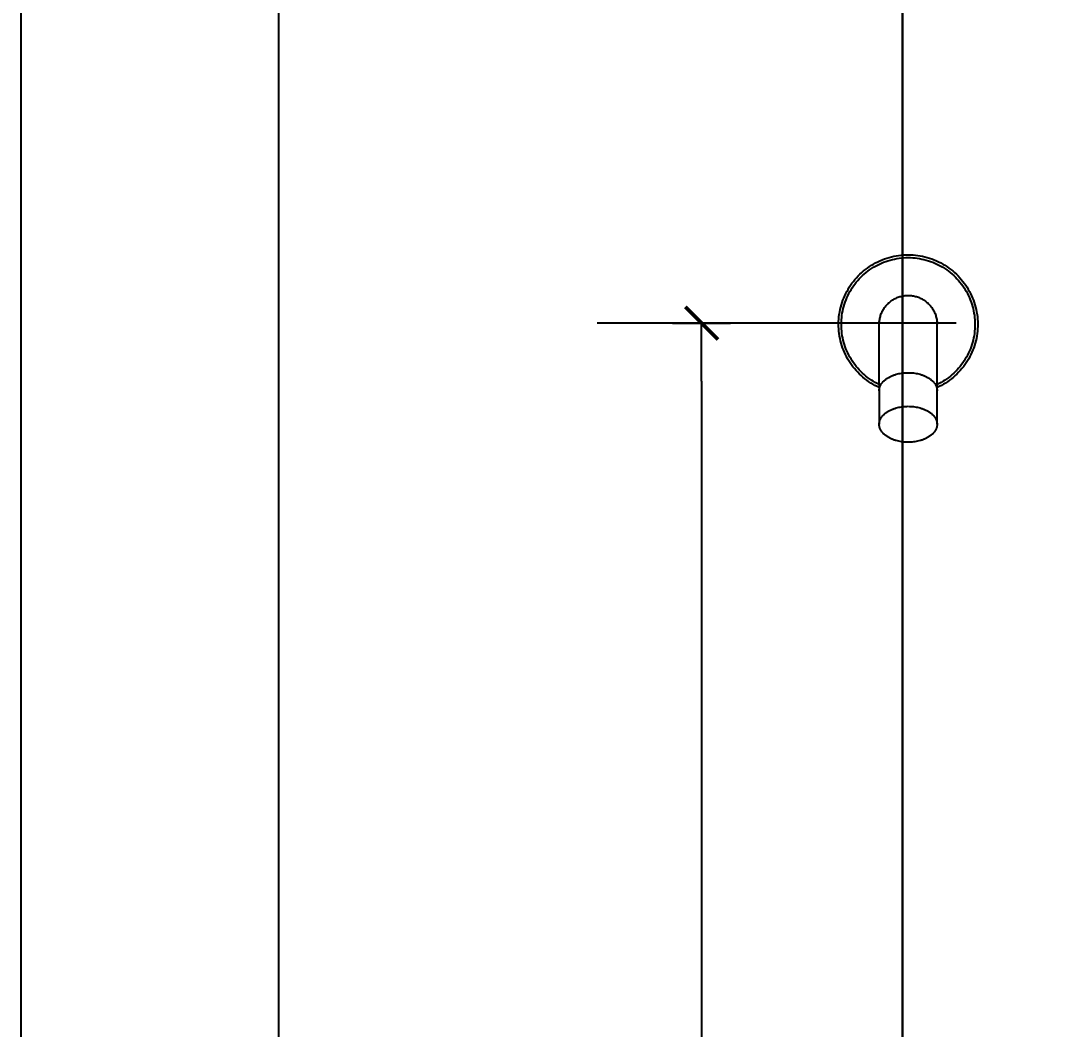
# Model space of a CAD drawing. Header units: metres. Extents: x 198 to 412, y -54 to 17.
# Drawn here: x 251.9694 to 252.4187, y -40.8164 to -40.3815 of the extents above; entities that cross this region are included whole.
import ezdxf

# ---------------------------------------------------------------- set-up
doc = ezdxf.new("R2010")
doc.units = ezdxf.units.M
doc.header["$LTSCALE"] = 10
for name, color, linetype in [('01', 1, 'Continuous'), ('A-ABERTURAS', 2, 'Continuous'), ('TCOTA', 1, 'Continuous'), ('TM-REVEST', 252, 'Continuous')]:
    doc.layers.add(name, color=color, linetype=linetype)
doc.styles.add('ARIAL', font='arial.ttf')
doc.dimstyles.new('ST-COTA-25', dxfattribs={"dimscale": 0.25, "dimtxt": 0.18, "dimasz": 0.1, "dimexe": 0.18, "dimexo": 0.0625, "dimgap": 0.09, "dimtad": 1, "dimzin": 4, "dimdsep": 46, "dimtxsty": 'ARIAL', "dimblk1": 'COTA_N', "dimblk2": 'COTA_N', "dimsah": 1, "dimcen": 0.09, "dimclrd": 8, "dimclre": 8, "dimclrt": 1, "dimadec": 0, "dimazin": 0, "dimtfac": 1, "dimtix": 1, "dimtmove": 0, "dimatfit": 3, "dimldrblk": 'COTA_N', "dimfxl": 0.18, "dimtolj": 1, "dimtzin": 0, "dimarcsym": 0})

# ---------------------------------------------------------------- blocks, each defined once
blk = doc.blocks.new('juego de ducha california')
for p, q in [((493.24065, 11757.27771, 0), (493.23974, 11757.27721, 0)), ((493.24158, 11757.27818, 0), (493.24065, 11757.27771, 0)), ((493.24253, 11757.27862, 0), (493.24158, 11757.27818, 0)), ((493.24321, 11757.27761, 0), (493.24232, 11757.2772, 0)), ((493.24349, 11757.27903, 0), (493.24253, 11757.27862, 0)), ((493.24412, 11757.27799, 0), (493.24321, 11757.27761, 0)), ((493.24446, 11757.2794, 0), (493.24349, 11757.27903, 0)), ((493.24504, 11757.27833, 0), (493.24412, 11757.27799, 0)), ((493.24545, 11757.27974, 0), (493.24446, 11757.2794, 0)), ((493.24598, 11757.27865, 0), (493.24504, 11757.27833, 0)), ((493.24645, 11757.28004, 0), (493.24545, 11757.27974, 0)), ((493.24692, 11757.27893, 0), (493.24598, 11757.27865, 0)), ((493.24746, 11757.28031, 0), (493.24645, 11757.28004, 0)), ((493.24787, 11757.27918, 0), (493.24692, 11757.27893, 0)), ((493.24847, 11757.28055, 0), (493.24746, 11757.28031, 0)), ((493.24883, 11757.27939, 0), (493.24787, 11757.27918, 0)), ((493.2495, 11757.28074, 0), (493.24847, 11757.28055, 0)), ((493.2498, 11757.27958, 0), (493.24883, 11757.27939, 0)), ((493.25053, 11757.28091, 0), (493.2495, 11757.28074, 0)), ((493.25077, 11757.27973, 0), (493.2498, 11757.27958, 0)), ((493.25156, 11757.28103, 0), (493.25053, 11757.28091, 0)), ((493.25174, 11757.27985, 0), (493.25077, 11757.27973, 0)), ((493.2526, 11757.28112, 0), (493.25156, 11757.28103, 0)), ((493.25272, 11757.27993, 0), (493.25174, 11757.27985, 0)), ((493.25365, 11757.28118, 0), (493.2526, 11757.28112, 0)), ((493.25371, 11757.27998, 0), (493.25272, 11757.27993, 0)), ((493.25469, 11757.2812, 0), (493.25365, 11757.28118, 0)), ((493.25469, 11757.28, 0), (493.25371, 11757.27998, 0)), ((493.25573, 11757.28118, 0), (493.25469, 11757.2812, 0)), ((493.25567, 11757.27998, 0), (493.25469, 11757.28, 0)), ((493.25665, 11757.27993, 0), (493.25567, 11757.27998, 0)), ((493.25677, 11757.28112, 0), (493.25573, 11757.28118, 0)), ((493.25763, 11757.27985, 0), (493.25665, 11757.27993, 0)), ((493.25781, 11757.28103, 0), (493.25677, 11757.28112, 0)), ((493.25861, 11757.27973, 0), (493.25763, 11757.27985, 0)), ((493.25885, 11757.28091, 0), (493.25781, 11757.28103, 0)), ((493.25958, 11757.27958, 0), (493.25861, 11757.27973, 0)), ((493.25988, 11757.28074, 0), (493.25885, 11757.28091, 0)), ((493.26055, 11757.27939, 0), (493.25958, 11757.27958, 0)), ((493.2609, 11757.28055, 0), (493.25988, 11757.28074, 0)), ((493.26151, 11757.27918, 0), (493.26055, 11757.27939, 0)), ((493.26192, 11757.28031, 0), (493.2609, 11757.28055, 0)), ((493.26246, 11757.27893, 0), (493.26151, 11757.27918, 0)), ((493.26293, 11757.28004, 0), (493.26192, 11757.28031, 0)), ((493.2634, 11757.27865, 0), (493.26246, 11757.27893, 0)), ((493.26393, 11757.27974, 0), (493.26293, 11757.28004, 0)), ((493.26433, 11757.27833, 0), (493.2634, 11757.27865, 0)), ((493.26491, 11757.2794, 0), (493.26393, 11757.27974, 0)), ((493.26525, 11757.27799, 0), (493.26433, 11757.27833, 0)), ((493.26589, 11757.27903, 0), (493.26491, 11757.2794, 0)), ((493.26616, 11757.27761, 0), (493.26525, 11757.27799, 0)), ((493.26685, 11757.27862, 0), (493.26589, 11757.27903, 0)), ((493.26706, 11757.2772, 0), (493.26616, 11757.27761, 0)), ((493.2678, 11757.27818, 0), (493.26685, 11757.27862, 0)), ((493.26873, 11757.27771, 0), (493.2678, 11757.27818, 0)), ((493.26964, 11757.27721, 0), (493.26873, 11757.27771, 0)), ((493.23391, 11757.27283, 0), (493.23317, 11757.2721, 0)), ((493.23467, 11757.27354, 0), (493.23391, 11757.27283, 0)), ((493.23546, 11757.27423, 0), (493.23467, 11757.27354, 0)), ((493.23576, 11757.2729, 0), (493.23503, 11757.27224, 0)), ((493.23627, 11757.27488, 0), (493.23546, 11757.27423, 0)), ((493.23651, 11757.27354, 0), (493.23576, 11757.2729, 0)), ((493.23711, 11757.27551, 0), (493.23627, 11757.27488, 0)), ((493.23729, 11757.27414, 0), (493.23651, 11757.27354, 0)), ((493.23797, 11757.2761, 0), (493.23711, 11757.27551, 0)), ((493.23808, 11757.27472, 0), (493.23729, 11757.27414, 0)), ((493.23884, 11757.27667, 0), (493.23797, 11757.2761, 0)), ((493.23889, 11757.27528, 0), (493.23808, 11757.27472, 0)), ((493.23974, 11757.27721, 0), (493.23884, 11757.27667, 0)), ((493.23972, 11757.2758, 0), (493.23889, 11757.27528, 0)), ((493.24057, 11757.2763, 0), (493.23972, 11757.2758, 0)), ((493.24144, 11757.27677, 0), (493.24057, 11757.2763, 0)), ((493.24232, 11757.2772, 0), (493.24144, 11757.27677, 0)), ((493.26794, 11757.27677, 0), (493.26706, 11757.2772, 0)), ((493.2688, 11757.2763, 0), (493.26794, 11757.27677, 0)), ((493.26965, 11757.2758, 0), (493.2688, 11757.2763, 0)), ((493.27054, 11757.27667, 0), (493.26964, 11757.27721, 0)), ((493.27048, 11757.27528, 0), (493.26965, 11757.2758, 0)), ((493.2713, 11757.27472, 0), (493.27048, 11757.27528, 0)), ((493.27141, 11757.2761, 0), (493.27054, 11757.27667, 0)), ((493.27209, 11757.27414, 0), (493.2713, 11757.27472, 0)), ((493.27227, 11757.27551, 0), (493.27141, 11757.2761, 0)), ((493.27286, 11757.27354, 0), (493.27209, 11757.27414, 0)), ((493.2731, 11757.27488, 0), (493.27227, 11757.27551, 0)), ((493.27362, 11757.2729, 0), (493.27286, 11757.27354, 0)), ((493.27391, 11757.27423, 0), (493.2731, 11757.27488, 0)), ((493.27435, 11757.27224, 0), (493.27362, 11757.2729, 0)), ((493.2747, 11757.27354, 0), (493.27391, 11757.27423, 0)), ((493.27547, 11757.27283, 0), (493.2747, 11757.27354, 0)), ((493.27621, 11757.2721, 0), (493.27547, 11757.27283, 0)), ((493.23048, 11757.26891, 0), (493.22988, 11757.26806, 0)), ((493.23111, 11757.26974, 0), (493.23048, 11757.26891, 0)), ((493.23177, 11757.27055, 0), (493.23111, 11757.26974, 0)), ((493.23174, 11757.2686, 0), (493.23116, 11757.2678, 0)), ((493.23235, 11757.26937, 0), (493.23174, 11757.2686, 0)), ((493.23245, 11757.27134, 0), (493.23177, 11757.27055, 0)), ((493.23298, 11757.27012, 0), (493.23235, 11757.26937, 0)), ((493.23317, 11757.2721, 0), (493.23245, 11757.27134, 0)), ((493.23364, 11757.27085, 0), (493.23298, 11757.27012, 0)), ((493.23432, 11757.27156, 0), (493.23364, 11757.27085, 0)), ((493.23503, 11757.27224, 0), (493.23432, 11757.27156, 0)), ((493.27505, 11757.27156, 0), (493.27435, 11757.27224, 0)), ((493.27574, 11757.27085, 0), (493.27505, 11757.27156, 0)), ((493.2764, 11757.27012, 0), (493.27574, 11757.27085, 0)), ((493.27692, 11757.27134, 0), (493.27621, 11757.2721, 0)), ((493.27703, 11757.26937, 0), (493.2764, 11757.27012, 0)), ((493.27761, 11757.27055, 0), (493.27692, 11757.27134, 0)), ((493.27764, 11757.2686, 0), (493.27703, 11757.26937, 0)), ((493.27827, 11757.26974, 0), (493.27761, 11757.27055, 0)), ((493.27822, 11757.2678, 0), (493.27764, 11757.2686, 0)), ((493.2789, 11757.26891, 0), (493.27827, 11757.26974, 0)), ((493.2795, 11757.26806, 0), (493.2789, 11757.26891, 0)), ((493.22778, 11757.26446, 0), (493.22733, 11757.26351, 0)), ((493.22825, 11757.26538, 0), (493.22778, 11757.26446, 0)), ((493.22876, 11757.26629, 0), (493.22825, 11757.26538, 0)), ((493.22912, 11757.26445, 0), (493.22868, 11757.26357, 0)), ((493.2293, 11757.26719, 0), (493.22876, 11757.26629, 0)), ((493.22958, 11757.26531, 0), (493.22912, 11757.26445, 0)), ((493.22988, 11757.26806, 0), (493.2293, 11757.26719, 0)), ((493.23008, 11757.26616, 0), (493.22958, 11757.26531, 0)), ((493.23061, 11757.26699, 0), (493.23008, 11757.26616, 0)), ((493.23116, 11757.2678, 0), (493.23061, 11757.26699, 0)), ((493.27877, 11757.26699, 0), (493.27822, 11757.2678, 0)), ((493.2793, 11757.26616, 0), (493.27877, 11757.26699, 0)), ((493.27979, 11757.26531, 0), (493.2793, 11757.26616, 0)), ((493.28007, 11757.26719, 0), (493.2795, 11757.26806, 0)), ((493.28026, 11757.26445, 0), (493.27979, 11757.26531, 0)), ((493.28061, 11757.26629, 0), (493.28007, 11757.26719, 0)), ((493.2807, 11757.26357, 0), (493.28026, 11757.26445, 0)), ((493.28112, 11757.26538, 0), (493.28061, 11757.26629, 0)), ((493.2816, 11757.26446, 0), (493.28112, 11757.26538, 0)), ((493.28204, 11757.26351, 0), (493.2816, 11757.26446, 0)), ((493.22589, 11757.2596, 0), (493.22561, 11757.25859, 0)), ((493.2262, 11757.2606, 0), (493.22589, 11757.2596, 0)), ((493.22654, 11757.26158, 0), (493.2262, 11757.2606, 0)), ((493.22692, 11757.26255, 0), (493.22654, 11757.26158, 0)), ((493.22733, 11757.26351, 0), (493.22692, 11757.26255, 0)), ((493.22724, 11757.25991, 0), (493.22696, 11757.25897, 0)), ((493.22755, 11757.26084, 0), (493.22724, 11757.25991, 0)), ((493.2279, 11757.26176, 0), (493.22755, 11757.26084, 0)), ((493.22827, 11757.26267, 0), (493.2279, 11757.26176, 0)), ((493.22868, 11757.26357, 0), (493.22827, 11757.26267, 0)), ((493.24536, 11757.2595, 0), (493.24508, 11757.25917, 0)), ((493.24565, 11757.25981, 0), (493.24536, 11757.2595, 0)), ((493.24595, 11757.26012, 0), (493.24565, 11757.25981, 0)), ((493.24626, 11757.26042, 0), (493.24595, 11757.26012, 0)), ((493.24658, 11757.2607, 0), (493.24626, 11757.26042, 0)), ((493.24691, 11757.26098, 0), (493.24658, 11757.2607, 0)), ((493.24726, 11757.26124, 0), (493.24691, 11757.26098, 0)), ((493.24761, 11757.26149, 0), (493.24726, 11757.26124, 0)), ((493.24796, 11757.26173, 0), (493.24761, 11757.26149, 0)), ((493.24833, 11757.26195, 0), (493.24796, 11757.26173, 0)), ((493.2487, 11757.26217, 0), (493.24833, 11757.26195, 0)), ((493.24909, 11757.26237, 0), (493.2487, 11757.26217, 0)), ((493.24947, 11757.26255, 0), (493.24909, 11757.26237, 0)), ((493.24987, 11757.26273, 0), (493.24947, 11757.26255, 0)), ((493.25027, 11757.26289, 0), (493.24987, 11757.26273, 0)), ((493.25067, 11757.26303, 0), (493.25027, 11757.26289, 0)), ((493.25108, 11757.26316, 0), (493.25067, 11757.26303, 0)), ((493.2515, 11757.26328, 0), (493.25108, 11757.26316, 0)), ((493.25191, 11757.26338, 0), (493.2515, 11757.26328, 0)), ((493.25234, 11757.26347, 0), (493.25191, 11757.26338, 0)), ((493.25276, 11757.26355, 0), (493.25234, 11757.26347, 0)), ((493.25319, 11757.26361, 0), (493.25276, 11757.26355, 0)), ((493.25361, 11757.26365, 0), (493.25319, 11757.26361, 0)), ((493.25404, 11757.26368, 0), (493.25361, 11757.26365, 0)), ((493.25447, 11757.26369, 0), (493.25404, 11757.26368, 0)), ((493.2549, 11757.26369, 0), (493.25447, 11757.26369, 0)), ((493.25533, 11757.26368, 0), (493.2549, 11757.26369, 0)), ((493.25576, 11757.26365, 0), (493.25533, 11757.26368, 0)), ((493.25619, 11757.26361, 0), (493.25576, 11757.26365, 0)), ((493.25662, 11757.26355, 0), (493.25619, 11757.26361, 0)), ((493.25704, 11757.26347, 0), (493.25662, 11757.26355, 0)), ((493.25746, 11757.26338, 0), (493.25704, 11757.26347, 0)), ((493.25788, 11757.26328, 0), (493.25746, 11757.26338, 0)), ((493.2583, 11757.26316, 0), (493.25788, 11757.26328, 0)), ((493.2587, 11757.26303, 0), (493.2583, 11757.26316, 0)), ((493.25911, 11757.26289, 0), (493.2587, 11757.26303, 0)), ((493.25951, 11757.26273, 0), (493.25911, 11757.26289, 0)), ((493.2599, 11757.26255, 0), (493.25951, 11757.26273, 0)), ((493.26029, 11757.26237, 0), (493.2599, 11757.26255, 0)), ((493.26067, 11757.26217, 0), (493.26029, 11757.26237, 0)), ((493.26105, 11757.26195, 0), (493.26067, 11757.26217, 0)), ((493.26141, 11757.26173, 0), (493.26105, 11757.26195, 0)), ((493.26177, 11757.26149, 0), (493.26141, 11757.26173, 0)), ((493.26212, 11757.26124, 0), (493.26177, 11757.26149, 0)), ((493.26246, 11757.26098, 0), (493.26212, 11757.26124, 0)), ((493.26279, 11757.2607, 0), (493.26246, 11757.26098, 0)), ((493.26312, 11757.26042, 0), (493.26279, 11757.2607, 0)), ((493.26343, 11757.26012, 0), (493.26312, 11757.26042, 0)), ((493.26373, 11757.25981, 0), (493.26343, 11757.26012, 0)), ((493.26402, 11757.2595, 0), (493.26373, 11757.25981, 0)), ((493.2643, 11757.25917, 0), (493.26402, 11757.2595, 0)), ((493.2811, 11757.26267, 0), (493.2807, 11757.26357, 0)), ((493.28148, 11757.26176, 0), (493.2811, 11757.26267, 0)), ((493.28183, 11757.26084, 0), (493.28148, 11757.26176, 0)), ((493.28214, 11757.25991, 0), (493.28183, 11757.26084, 0)), ((493.28246, 11757.26255, 0), (493.28204, 11757.26351, 0)), ((493.28242, 11757.25897, 0), (493.28214, 11757.25991, 0)), ((493.28283, 11757.26158, 0), (493.28246, 11757.26255, 0)), ((493.28318, 11757.2606, 0), (493.28283, 11757.26158, 0)), ((493.28349, 11757.2596, 0), (493.28318, 11757.2606, 0)), ((493.28376, 11757.25859, 0), (493.28349, 11757.2596, 0)), ((493.225, 11757.25552, 0), (493.22487, 11757.25449, 0)), ((493.22517, 11757.25655, 0), (493.225, 11757.25552, 0)), ((493.22537, 11757.25758, 0), (493.22517, 11757.25655, 0)), ((493.22561, 11757.25859, 0), (493.22537, 11757.25758, 0)), ((493.22616, 11757.25512, 0), (493.22604, 11757.25414, 0)), ((493.22631, 11757.25609, 0), (493.22616, 11757.25512, 0)), ((493.22649, 11757.25706, 0), (493.22631, 11757.25609, 0)), ((493.22671, 11757.25802, 0), (493.22649, 11757.25706, 0)), ((493.22696, 11757.25897, 0), (493.22671, 11757.25802, 0)), ((493.24282, 11757.25504, 0), (493.24269, 11757.25463, 0)), ((493.24296, 11757.25545, 0), (493.24282, 11757.25504, 0)), ((493.24311, 11757.25585, 0), (493.24296, 11757.25545, 0)), ((493.24327, 11757.25625, 0), (493.24311, 11757.25585, 0)), ((493.24345, 11757.25664, 0), (493.24327, 11757.25625, 0)), ((493.24365, 11757.25702, 0), (493.24345, 11757.25664, 0)), ((493.24385, 11757.2574, 0), (493.24365, 11757.25702, 0)), ((493.24407, 11757.25777, 0), (493.24385, 11757.2574, 0)), ((493.24431, 11757.25813, 0), (493.24407, 11757.25777, 0)), ((493.24455, 11757.25849, 0), (493.24431, 11757.25813, 0)), ((493.24481, 11757.25883, 0), (493.24455, 11757.25849, 0)), ((493.24508, 11757.25917, 0), (493.24481, 11757.25883, 0)), ((493.26457, 11757.25883, 0), (493.2643, 11757.25917, 0)), ((493.26483, 11757.25849, 0), (493.26457, 11757.25883, 0)), ((493.26507, 11757.25813, 0), (493.26483, 11757.25849, 0)), ((493.2653, 11757.25777, 0), (493.26507, 11757.25813, 0)), ((493.26552, 11757.2574, 0), (493.2653, 11757.25777, 0)), ((493.26573, 11757.25702, 0), (493.26552, 11757.2574, 0)), ((493.26592, 11757.25664, 0), (493.26573, 11757.25702, 0)), ((493.2661, 11757.25625, 0), (493.26592, 11757.25664, 0)), ((493.26627, 11757.25585, 0), (493.2661, 11757.25625, 0)), ((493.26642, 11757.25545, 0), (493.26627, 11757.25585, 0)), ((493.26656, 11757.25504, 0), (493.26642, 11757.25545, 0)), ((493.26668, 11757.25463, 0), (493.26656, 11757.25504, 0)), ((493.28267, 11757.25802, 0), (493.28242, 11757.25897, 0)), ((493.28289, 11757.25706, 0), (493.28267, 11757.25802, 0)), ((493.28307, 11757.25609, 0), (493.28289, 11757.25706, 0)), ((493.28322, 11757.25512, 0), (493.28307, 11757.25609, 0)), ((493.28334, 11757.25414, 0), (493.28322, 11757.25512, 0)), ((493.284, 11757.25758, 0), (493.28376, 11757.25859, 0)), ((493.28421, 11757.25655, 0), (493.284, 11757.25758, 0)), ((493.28437, 11757.25552, 0), (493.28421, 11757.25655, 0)), ((493.28451, 11757.25449, 0), (493.28437, 11757.25552, 0)), ((493.22471, 11757.25241, 0), (493.22469, 11757.25137, 0)), ((493.22469, 11757.25137, 0), (493.2247, 11757.25032, 0)), ((493.2247, 11757.25032, 0), (493.22475, 11757.24928, 0)), ((493.22477, 11757.25345, 0), (493.22471, 11757.25241, 0)), ((493.22487, 11757.25449, 0), (493.22477, 11757.25345, 0)), ((493.22591, 11757.25218, 0), (493.22589, 11757.2512, 0)), ((493.22589, 11757.2512, 0), (493.22591, 11757.25022, 0)), ((493.22596, 11757.25316, 0), (493.22591, 11757.25218, 0)), ((493.22604, 11757.25414, 0), (493.22596, 11757.25316, 0)), ((493.24223, 11757.25166, 0), (493.24222, 11757.25123, 0)), ((493.24222, 11757.2227, 0), (493.24222, 11757.25123, 0)), ((493.24225, 11757.25209, 0), (493.24223, 11757.25166, 0)), ((493.24229, 11757.25252, 0), (493.24225, 11757.25209, 0)), ((493.24234, 11757.25294, 0), (493.24229, 11757.25252, 0)), ((493.2424, 11757.25337, 0), (493.24234, 11757.25294, 0)), ((493.24249, 11757.25379, 0), (493.2424, 11757.25337, 0)), ((493.24258, 11757.25421, 0), (493.24249, 11757.25379, 0)), ((493.24269, 11757.25463, 0), (493.24258, 11757.25421, 0)), ((493.26679, 11757.25421, 0), (493.26668, 11757.25463, 0)), ((493.26689, 11757.25379, 0), (493.26679, 11757.25421, 0)), ((493.26697, 11757.25337, 0), (493.26689, 11757.25379, 0)), ((493.26704, 11757.25294, 0), (493.26697, 11757.25337, 0)), ((493.26709, 11757.25252, 0), (493.26704, 11757.25294, 0)), ((493.26713, 11757.25209, 0), (493.26709, 11757.25252, 0)), ((493.26715, 11757.25166, 0), (493.26713, 11757.25209, 0)), ((493.26716, 11757.25123, 0), (493.26715, 11757.25166, 0)), ((493.26716, 11757.22524, 0), (493.26716, 11757.25123, 0)), ((493.28342, 11757.25316, 0), (493.28334, 11757.25414, 0)), ((493.28347, 11757.25218, 0), (493.28342, 11757.25316, 0)), ((493.28349, 11757.2512, 0), (493.28347, 11757.25218, 0)), ((493.28347, 11757.25022, 0), (493.28349, 11757.2512, 0)), ((493.2846, 11757.25345, 0), (493.28451, 11757.25449, 0)), ((493.28466, 11757.25241, 0), (493.2846, 11757.25345, 0)), ((493.28463, 11757.24928, 0), (493.28468, 11757.25032, 0)), ((493.28469, 11757.25137, 0), (493.28466, 11757.25241, 0)), ((493.28468, 11757.25032, 0), (493.28469, 11757.25137, 0)), ((493.22475, 11757.24928, 0), (493.22483, 11757.24824, 0)), ((493.22483, 11757.24824, 0), (493.22496, 11757.2472, 0)), ((493.22496, 11757.2472, 0), (493.22511, 11757.24617, 0)), ((493.22511, 11757.24617, 0), (493.2253, 11757.24515, 0)), ((493.22591, 11757.25022, 0), (493.22596, 11757.24924, 0)), ((493.22596, 11757.24924, 0), (493.22604, 11757.24826, 0)), ((493.22604, 11757.24826, 0), (493.22615, 11757.24729, 0)), ((493.22615, 11757.24729, 0), (493.2263, 11757.24632, 0)), ((493.2263, 11757.24632, 0), (493.22649, 11757.24536, 0)), ((493.28289, 11757.24536, 0), (493.28307, 11757.24632, 0)), ((493.28307, 11757.24632, 0), (493.28322, 11757.24729, 0)), ((493.28322, 11757.24729, 0), (493.28334, 11757.24826, 0)), ((493.28334, 11757.24826, 0), (493.28342, 11757.24924, 0)), ((493.28342, 11757.24924, 0), (493.28347, 11757.25022, 0)), ((493.28407, 11757.24515, 0), (493.28426, 11757.24617, 0)), ((493.28426, 11757.24617, 0), (493.28442, 11757.2472, 0)), ((493.28442, 11757.2472, 0), (493.28454, 11757.24824, 0)), ((493.28454, 11757.24824, 0), (493.28463, 11757.24928, 0)), ((493.2253, 11757.24515, 0), (493.22553, 11757.24413, 0)), ((493.22553, 11757.24413, 0), (493.2258, 11757.24312, 0)), ((493.2258, 11757.24312, 0), (493.22609, 11757.24212, 0)), ((493.22609, 11757.24212, 0), (493.22643, 11757.24113, 0)), ((493.22649, 11757.24536, 0), (493.2267, 11757.2444, 0)), ((493.2267, 11757.2444, 0), (493.22695, 11757.24345, 0)), ((493.22695, 11757.24345, 0), (493.22723, 11757.24251, 0)), ((493.22723, 11757.24251, 0), (493.22754, 11757.24158, 0)), ((493.22754, 11757.24158, 0), (493.22788, 11757.24067, 0)), ((493.28149, 11757.24067, 0), (493.28184, 11757.24158, 0)), ((493.28184, 11757.24158, 0), (493.28215, 11757.24251, 0)), ((493.28215, 11757.24251, 0), (493.28243, 11757.24345, 0)), ((493.28243, 11757.24345, 0), (493.28268, 11757.2444, 0)), ((493.28268, 11757.2444, 0), (493.28289, 11757.24536, 0)), ((493.28295, 11757.24113, 0), (493.28328, 11757.24212, 0)), ((493.28328, 11757.24212, 0), (493.28358, 11757.24312, 0)), ((493.28358, 11757.24312, 0), (493.28384, 11757.24413, 0)), ((493.28384, 11757.24413, 0), (493.28407, 11757.24515, 0)), ((493.22643, 11757.24113, 0), (493.22679, 11757.24015, 0)), ((493.22679, 11757.24015, 0), (493.2272, 11757.23919, 0)), ((493.2272, 11757.23919, 0), (493.22763, 11757.23824, 0)), ((493.22763, 11757.23824, 0), (493.2281, 11757.23731, 0)), ((493.22788, 11757.24067, 0), (493.22826, 11757.23976, 0)), ((493.2281, 11757.23731, 0), (493.2286, 11757.23639, 0)), ((493.22826, 11757.23976, 0), (493.22866, 11757.23887, 0)), ((493.22866, 11757.23887, 0), (493.2291, 11757.23799, 0)), ((493.2291, 11757.23799, 0), (493.22956, 11757.23712, 0)), ((493.22956, 11757.23712, 0), (493.23005, 11757.23628, 0)), ((493.27932, 11757.23628, 0), (493.27982, 11757.23712, 0)), ((493.27982, 11757.23712, 0), (493.28028, 11757.23799, 0)), ((493.28028, 11757.23799, 0), (493.28072, 11757.23887, 0)), ((493.28072, 11757.23887, 0), (493.28112, 11757.23976, 0)), ((493.28078, 11757.23639, 0), (493.28128, 11757.23731, 0)), ((493.28112, 11757.23976, 0), (493.28149, 11757.24067, 0)), ((493.28128, 11757.23731, 0), (493.28175, 11757.23824, 0)), ((493.28175, 11757.23824, 0), (493.28218, 11757.23919, 0)), ((493.28218, 11757.23919, 0), (493.28258, 11757.24015, 0)), ((493.28258, 11757.24015, 0), (493.28295, 11757.24113, 0)), ((493.2286, 11757.23639, 0), (493.22913, 11757.23549, 0)), ((493.22913, 11757.23549, 0), (493.22969, 11757.23461, 0)), ((493.22969, 11757.23461, 0), (493.23028, 11757.23375, 0)), ((493.23005, 11757.23628, 0), (493.23058, 11757.23545, 0)), ((493.23028, 11757.23375, 0), (493.2309, 11757.23292, 0)), ((493.23058, 11757.23545, 0), (493.23113, 11757.23464, 0)), ((493.2309, 11757.23292, 0), (493.23155, 11757.2321, 0)), ((493.23113, 11757.23464, 0), (493.2317, 11757.23384, 0)), ((493.2317, 11757.23384, 0), (493.23231, 11757.23307, 0)), ((493.23231, 11757.23307, 0), (493.23294, 11757.23232, 0)), ((493.23294, 11757.23232, 0), (493.23359, 11757.23159, 0)), ((493.27579, 11757.23159, 0), (493.27644, 11757.23232, 0)), ((493.27644, 11757.23232, 0), (493.27707, 11757.23307, 0)), ((493.27707, 11757.23307, 0), (493.27767, 11757.23384, 0)), ((493.27767, 11757.23384, 0), (493.27825, 11757.23464, 0)), ((493.27783, 11757.2321, 0), (493.27848, 11757.23292, 0)), ((493.27825, 11757.23464, 0), (493.2788, 11757.23545, 0)), ((493.27848, 11757.23292, 0), (493.2791, 11757.23375, 0)), ((493.2788, 11757.23545, 0), (493.27932, 11757.23628, 0)), ((493.2791, 11757.23375, 0), (493.27969, 11757.23461, 0)), ((493.27969, 11757.23461, 0), (493.28025, 11757.23549, 0)), ((493.28025, 11757.23549, 0), (493.28078, 11757.23639, 0)), ((493.23155, 11757.2321, 0), (493.23223, 11757.23131, 0)), ((493.23223, 11757.23131, 0), (493.23293, 11757.23054, 0)), ((493.23293, 11757.23054, 0), (493.23367, 11757.22979, 0)), ((493.23359, 11757.23159, 0), (493.23427, 11757.23089, 0)), ((493.23367, 11757.22979, 0), (493.23442, 11757.22908, 0)), ((493.23427, 11757.23089, 0), (493.23497, 11757.2302, 0)), ((493.23442, 11757.22908, 0), (493.2352, 11757.22838, 0)), ((493.23497, 11757.2302, 0), (493.2357, 11757.22954, 0)), ((493.2352, 11757.22838, 0), (493.23601, 11757.22772, 0)), ((493.2357, 11757.22954, 0), (493.23645, 11757.22891, 0)), ((493.23645, 11757.22891, 0), (493.23721, 11757.2283, 0)), ((493.23721, 11757.2283, 0), (493.238, 11757.22772, 0)), ((493.24565, 11757.22795, 0), (493.24543, 11757.2278, 0)), ((493.24587, 11757.22809, 0), (493.24565, 11757.22795, 0)), ((493.2461, 11757.22823, 0), (493.24587, 11757.22809, 0)), ((493.24634, 11757.22836, 0), (493.2461, 11757.22823, 0)), ((493.24658, 11757.2285, 0), (493.24634, 11757.22836, 0)), ((493.24683, 11757.22863, 0), (493.24658, 11757.2285, 0)), ((493.24708, 11757.22875, 0), (493.24683, 11757.22863, 0)), ((493.24734, 11757.22887, 0), (493.24708, 11757.22875, 0)), ((493.2476, 11757.22898, 0), (493.24734, 11757.22887, 0)), ((493.24787, 11757.22909, 0), (493.2476, 11757.22898, 0)), ((493.24813, 11757.2292, 0), (493.24787, 11757.22909, 0)), ((493.24841, 11757.2293, 0), (493.24813, 11757.2292, 0)), ((493.24868, 11757.2294, 0), (493.24841, 11757.2293, 0)), ((493.24896, 11757.22949, 0), (493.24868, 11757.2294, 0)), ((493.24924, 11757.22958, 0), (493.24896, 11757.22949, 0)), ((493.24953, 11757.22966, 0), (493.24924, 11757.22958, 0)), ((493.2501, 11757.22981, 0), (493.24953, 11757.22966, 0)), ((493.25068, 11757.22995, 0), (493.2501, 11757.22981, 0)), ((493.25126, 11757.23006, 0), (493.25068, 11757.22995, 0)), ((493.25184, 11757.23015, 0), (493.25126, 11757.23006, 0)), ((493.25242, 11757.23023, 0), (493.25184, 11757.23015, 0)), ((493.253, 11757.23029, 0), (493.25242, 11757.23023, 0)), ((493.25357, 11757.23033, 0), (493.253, 11757.23029, 0)), ((493.25413, 11757.23035, 0), (493.25357, 11757.23033, 0)), ((493.25469, 11757.23036, 0), (493.25413, 11757.23035, 0)), ((493.25524, 11757.23035, 0), (493.25469, 11757.23036, 0)), ((493.25581, 11757.23033, 0), (493.25524, 11757.23035, 0)), ((493.25638, 11757.23029, 0), (493.25581, 11757.23033, 0)), ((493.25696, 11757.23023, 0), (493.25638, 11757.23029, 0)), ((493.25754, 11757.23015, 0), (493.25696, 11757.23023, 0)), ((493.25812, 11757.23006, 0), (493.25754, 11757.23015, 0)), ((493.2587, 11757.22995, 0), (493.25812, 11757.23006, 0)), ((493.25928, 11757.22981, 0), (493.2587, 11757.22995, 0)), ((493.25985, 11757.22966, 0), (493.25928, 11757.22981, 0)), ((493.26013, 11757.22958, 0), (493.25985, 11757.22966, 0)), ((493.26042, 11757.22949, 0), (493.26013, 11757.22958, 0)), ((493.26069, 11757.2294, 0), (493.26042, 11757.22949, 0)), ((493.26097, 11757.2293, 0), (493.26069, 11757.2294, 0)), ((493.26124, 11757.2292, 0), (493.26097, 11757.2293, 0)), ((493.26151, 11757.22909, 0), (493.26124, 11757.2292, 0)), ((493.26178, 11757.22898, 0), (493.26151, 11757.22909, 0)), ((493.26204, 11757.22887, 0), (493.26178, 11757.22898, 0)), ((493.2623, 11757.22875, 0), (493.26204, 11757.22887, 0)), ((493.26255, 11757.22863, 0), (493.2623, 11757.22875, 0)), ((493.26279, 11757.2285, 0), (493.26255, 11757.22863, 0)), ((493.26304, 11757.22836, 0), (493.26279, 11757.2285, 0)), ((493.26327, 11757.22823, 0), (493.26304, 11757.22836, 0)), ((493.26351, 11757.22809, 0), (493.26327, 11757.22823, 0)), ((493.26373, 11757.22795, 0), (493.26351, 11757.22809, 0)), ((493.26395, 11757.2278, 0), (493.26373, 11757.22795, 0)), ((493.27137, 11757.22772, 0), (493.27216, 11757.2283, 0)), ((493.27216, 11757.2283, 0), (493.27293, 11757.22891, 0)), ((493.27293, 11757.22891, 0), (493.27368, 11757.22954, 0)), ((493.27337, 11757.22772, 0), (493.27417, 11757.22838, 0)), ((493.27368, 11757.22954, 0), (493.2744, 11757.2302, 0)), ((493.27417, 11757.22838, 0), (493.27495, 11757.22908, 0)), ((493.2744, 11757.2302, 0), (493.27511, 11757.23089, 0)), ((493.27495, 11757.22908, 0), (493.27571, 11757.22979, 0)), ((493.27511, 11757.23089, 0), (493.27579, 11757.23159, 0)), ((493.27571, 11757.22979, 0), (493.27644, 11757.23054, 0)), ((493.27644, 11757.23054, 0), (493.27715, 11757.23131, 0)), ((493.27715, 11757.23131, 0), (493.27783, 11757.2321, 0)), ((493.23601, 11757.22772, 0), (493.23684, 11757.22709, 0)), ((493.23684, 11757.22709, 0), (493.23769, 11757.22648, 0)), ((493.23769, 11757.22648, 0), (493.23856, 11757.2259, 0)), ((493.238, 11757.22772, 0), (493.23881, 11757.22717, 0)), ((493.23856, 11757.2259, 0), (493.23945, 11757.22536, 0)), ((493.23881, 11757.22717, 0), (493.23964, 11757.22664, 0)), ((493.23945, 11757.22536, 0), (493.24035, 11757.22484, 0)), ((493.23964, 11757.22664, 0), (493.24048, 11757.22614, 0)), ((493.24035, 11757.22484, 0), (493.24128, 11757.22436, 0)), ((493.24048, 11757.22614, 0), (493.24134, 11757.22567, 0)), ((493.24128, 11757.22436, 0), (493.24222, 11757.22391, 0)), ((493.24134, 11757.22567, 0), (493.24222, 11757.22524, 0)), ((493.24228, 11757.2234, 0), (493.24227, 11757.22331, 0)), ((493.2423, 11757.22349, 0), (493.24228, 11757.2234, 0)), ((493.24232, 11757.22357, 0), (493.2423, 11757.22349, 0)), ((493.24233, 11757.22366, 0), (493.24232, 11757.22357, 0)), ((493.24236, 11757.22375, 0), (493.24233, 11757.22366, 0)), ((493.24238, 11757.22384, 0), (493.24236, 11757.22375, 0)), ((493.2424, 11757.22393, 0), (493.24238, 11757.22384, 0)), ((493.24243, 11757.22402, 0), (493.2424, 11757.22393, 0)), ((493.24246, 11757.22411, 0), (493.24243, 11757.22402, 0)), ((493.24248, 11757.2242, 0), (493.24246, 11757.22411, 0)), ((493.24252, 11757.22429, 0), (493.24248, 11757.2242, 0)), ((493.24255, 11757.22438, 0), (493.24252, 11757.22429, 0)), ((493.24258, 11757.22447, 0), (493.24255, 11757.22438, 0)), ((493.24262, 11757.22456, 0), (493.24258, 11757.22447, 0)), ((493.24266, 11757.22465, 0), (493.24262, 11757.22456, 0)), ((493.2427, 11757.22474, 0), (493.24266, 11757.22465, 0)), ((493.24279, 11757.22492, 0), (493.2427, 11757.22474, 0)), ((493.24288, 11757.2251, 0), (493.24279, 11757.22492, 0)), ((493.24298, 11757.22528, 0), (493.24288, 11757.2251, 0)), ((493.2431, 11757.22546, 0), (493.24298, 11757.22528, 0)), ((493.24321, 11757.22564, 0), (493.2431, 11757.22546, 0)), ((493.24334, 11757.22582, 0), (493.24321, 11757.22564, 0)), ((493.24347, 11757.22599, 0), (493.24334, 11757.22582, 0)), ((493.24361, 11757.22617, 0), (493.24347, 11757.22599, 0)), ((493.24376, 11757.22634, 0), (493.24361, 11757.22617, 0)), ((493.24392, 11757.22651, 0), (493.24376, 11757.22634, 0)), ((493.24408, 11757.22668, 0), (493.24392, 11757.22651, 0)), ((493.24425, 11757.22685, 0), (493.24408, 11757.22668, 0)), ((493.24443, 11757.22702, 0), (493.24425, 11757.22685, 0)), ((493.24462, 11757.22718, 0), (493.24443, 11757.22702, 0)), ((493.24481, 11757.22734, 0), (493.24462, 11757.22718, 0)), ((493.24501, 11757.22749, 0), (493.24481, 11757.22734, 0)), ((493.24521, 11757.22765, 0), (493.24501, 11757.22749, 0)), ((493.24543, 11757.2278, 0), (493.24521, 11757.22765, 0)), ((493.26416, 11757.22765, 0), (493.26395, 11757.2278, 0)), ((493.26437, 11757.22749, 0), (493.26416, 11757.22765, 0)), ((493.26457, 11757.22734, 0), (493.26437, 11757.22749, 0)), ((493.26476, 11757.22718, 0), (493.26457, 11757.22734, 0)), ((493.26495, 11757.22702, 0), (493.26476, 11757.22718, 0)), ((493.26512, 11757.22685, 0), (493.26495, 11757.22702, 0)), ((493.2653, 11757.22668, 0), (493.26512, 11757.22685, 0)), ((493.26546, 11757.22651, 0), (493.2653, 11757.22668, 0)), ((493.26562, 11757.22634, 0), (493.26546, 11757.22651, 0)), ((493.26576, 11757.22617, 0), (493.26562, 11757.22634, 0)), ((493.26591, 11757.22599, 0), (493.26576, 11757.22617, 0)), ((493.26604, 11757.22582, 0), (493.26591, 11757.22599, 0)), ((493.26616, 11757.22564, 0), (493.26604, 11757.22582, 0)), ((493.26628, 11757.22546, 0), (493.26616, 11757.22564, 0)), ((493.26639, 11757.22528, 0), (493.26628, 11757.22546, 0)), ((493.26649, 11757.2251, 0), (493.26639, 11757.22528, 0)), ((493.26659, 11757.22492, 0), (493.26649, 11757.2251, 0)), ((493.26668, 11757.22474, 0), (493.26659, 11757.22492, 0)), ((493.26672, 11757.22465, 0), (493.26668, 11757.22474, 0)), ((493.26676, 11757.22456, 0), (493.26672, 11757.22465, 0)), ((493.26679, 11757.22447, 0), (493.26676, 11757.22456, 0)), ((493.26683, 11757.22438, 0), (493.26679, 11757.22447, 0)), ((493.26686, 11757.22429, 0), (493.26683, 11757.22438, 0)), ((493.26689, 11757.2242, 0), (493.26686, 11757.22429, 0)), ((493.26692, 11757.22411, 0), (493.26689, 11757.2242, 0)), ((493.26695, 11757.22402, 0), (493.26692, 11757.22411, 0)), ((493.26698, 11757.22393, 0), (493.26695, 11757.22402, 0)), ((493.267, 11757.22384, 0), (493.26698, 11757.22393, 0)), ((493.26702, 11757.22375, 0), (493.267, 11757.22384, 0)), ((493.26704, 11757.22366, 0), (493.26702, 11757.22375, 0)), ((493.26706, 11757.22357, 0), (493.26704, 11757.22366, 0)), ((493.26708, 11757.22349, 0), (493.26706, 11757.22357, 0)), ((493.26709, 11757.2234, 0), (493.26708, 11757.22349, 0)), ((493.26711, 11757.22331, 0), (493.26709, 11757.2234, 0)), ((493.26716, 11757.22524, 0), (493.26803, 11757.22567, 0)), ((493.26716, 11757.22524, 0), (493.26716, 11757.2227, 0)), ((493.26716, 11757.22391, 0), (493.2681, 11757.22436, 0)), ((493.26803, 11757.22567, 0), (493.26889, 11757.22614, 0)), ((493.2681, 11757.22436, 0), (493.26902, 11757.22484, 0)), ((493.26889, 11757.22614, 0), (493.26974, 11757.22664, 0)), ((493.26902, 11757.22484, 0), (493.26993, 11757.22536, 0)), ((493.26974, 11757.22664, 0), (493.27056, 11757.22717, 0)), ((493.26993, 11757.22536, 0), (493.27082, 11757.2259, 0)), ((493.27056, 11757.22717, 0), (493.27137, 11757.22772, 0)), ((493.27082, 11757.2259, 0), (493.27169, 11757.22648, 0)), ((493.27169, 11757.22648, 0), (493.27254, 11757.22709, 0)), ((493.27254, 11757.22709, 0), (493.27337, 11757.22772, 0)), ((493.24223, 11757.22287, 0), (493.24222, 11757.22278, 0)), ((493.24222, 11757.22278, 0), (493.24222, 11757.2227, 0)), ((493.24222, 11757.2227, 0), (493.24222, 11757.22261, 0)), ((493.24222, 11757.2082, 0), (493.24222, 11757.22261, 0)), ((493.24224, 11757.22304, 0), (493.24223, 11757.22296, 0)), ((493.24223, 11757.22296, 0), (493.24223, 11757.22287, 0)), ((493.24225, 11757.22313, 0), (493.24224, 11757.22304, 0)), ((493.24226, 11757.22322, 0), (493.24225, 11757.22313, 0)), ((493.24227, 11757.22331, 0), (493.24226, 11757.22322, 0)), ((493.26712, 11757.22322, 0), (493.26711, 11757.22331, 0)), ((493.26713, 11757.22313, 0), (493.26712, 11757.22322, 0)), ((493.26714, 11757.22304, 0), (493.26713, 11757.22313, 0)), ((493.26714, 11757.22296, 0), (493.26714, 11757.22304, 0)), ((493.26715, 11757.22287, 0), (493.26714, 11757.22296, 0)), ((493.26715, 11757.22278, 0), (493.26715, 11757.22287, 0)), ((493.26716, 11757.2227, 0), (493.26715, 11757.22278, 0)), ((493.26716, 11757.22261, 0), (493.26716, 11757.2227, 0)), ((493.26716, 11757.22261, 0), (493.26716, 11757.2082, 0)), ((493.24734, 11757.21437, 0), (493.24708, 11757.21425, 0)), ((493.2476, 11757.21449, 0), (493.24734, 11757.21437, 0)), ((493.24787, 11757.2146, 0), (493.2476, 11757.21449, 0)), ((493.24813, 11757.2147, 0), (493.24787, 11757.2146, 0)), ((493.24841, 11757.2148, 0), (493.24813, 11757.2147, 0)), ((493.24868, 11757.2149, 0), (493.24841, 11757.2148, 0)), ((493.24896, 11757.21499, 0), (493.24868, 11757.2149, 0)), ((493.24924, 11757.21508, 0), (493.24896, 11757.21499, 0)), ((493.24953, 11757.21516, 0), (493.24924, 11757.21508, 0)), ((493.2501, 11757.21532, 0), (493.24953, 11757.21516, 0)), ((493.25068, 11757.21545, 0), (493.2501, 11757.21532, 0)), ((493.25126, 11757.21556, 0), (493.25068, 11757.21545, 0)), ((493.25184, 11757.21565, 0), (493.25126, 11757.21556, 0)), ((493.25242, 11757.21573, 0), (493.25184, 11757.21565, 0)), ((493.253, 11757.21579, 0), (493.25242, 11757.21573, 0)), ((493.25357, 11757.21583, 0), (493.253, 11757.21579, 0)), ((493.25413, 11757.21585, 0), (493.25357, 11757.21583, 0)), ((493.25469, 11757.21586, 0), (493.25413, 11757.21585, 0)), ((493.25524, 11757.21585, 0), (493.25469, 11757.21586, 0)), ((493.25581, 11757.21583, 0), (493.25524, 11757.21585, 0)), ((493.25638, 11757.21579, 0), (493.25581, 11757.21583, 0)), ((493.25696, 11757.21573, 0), (493.25638, 11757.21579, 0)), ((493.25754, 11757.21565, 0), (493.25696, 11757.21573, 0)), ((493.25812, 11757.21556, 0), (493.25754, 11757.21565, 0)), ((493.2587, 11757.21545, 0), (493.25812, 11757.21556, 0)), ((493.25928, 11757.21532, 0), (493.2587, 11757.21545, 0)), ((493.25985, 11757.21516, 0), (493.25928, 11757.21532, 0)), ((493.26013, 11757.21508, 0), (493.25985, 11757.21516, 0)), ((493.26042, 11757.21499, 0), (493.26013, 11757.21508, 0)), ((493.26069, 11757.2149, 0), (493.26042, 11757.21499, 0)), ((493.26097, 11757.2148, 0), (493.26069, 11757.2149, 0)), ((493.26124, 11757.2147, 0), (493.26097, 11757.2148, 0)), ((493.26151, 11757.2146, 0), (493.26124, 11757.2147, 0)), ((493.26178, 11757.21449, 0), (493.26151, 11757.2146, 0)), ((493.26204, 11757.21437, 0), (493.26178, 11757.21449, 0)), ((493.2623, 11757.21425, 0), (493.26204, 11757.21437, 0)), ((493.24255, 11757.20988, 0), (493.24252, 11757.20979, 0)), ((493.24258, 11757.20997, 0), (493.24255, 11757.20988, 0)), ((493.24262, 11757.21006, 0), (493.24258, 11757.20997, 0)), ((493.24266, 11757.21015, 0), (493.24262, 11757.21006, 0)), ((493.2427, 11757.21024, 0), (493.24266, 11757.21015, 0)), ((493.24279, 11757.21043, 0), (493.2427, 11757.21024, 0)), ((493.24288, 11757.21061, 0), (493.24279, 11757.21043, 0)), ((493.24298, 11757.21079, 0), (493.24288, 11757.21061, 0)), ((493.2431, 11757.21096, 0), (493.24298, 11757.21079, 0)), ((493.24321, 11757.21114, 0), (493.2431, 11757.21096, 0)), ((493.24334, 11757.21132, 0), (493.24321, 11757.21114, 0)), ((493.24347, 11757.2115, 0), (493.24334, 11757.21132, 0)), ((493.24361, 11757.21167, 0), (493.24347, 11757.2115, 0)), ((493.24376, 11757.21184, 0), (493.24361, 11757.21167, 0)), ((493.24392, 11757.21202, 0), (493.24376, 11757.21184, 0)), ((493.24408, 11757.21218, 0), (493.24392, 11757.21202, 0)), ((493.24425, 11757.21235, 0), (493.24408, 11757.21218, 0)), ((493.24443, 11757.21252, 0), (493.24425, 11757.21235, 0)), ((493.24462, 11757.21268, 0), (493.24443, 11757.21252, 0)), ((493.24481, 11757.21284, 0), (493.24462, 11757.21268, 0)), ((493.24501, 11757.213, 0), (493.24481, 11757.21284, 0)), ((493.24521, 11757.21315, 0), (493.24501, 11757.213, 0)), ((493.24543, 11757.2133, 0), (493.24521, 11757.21315, 0)), ((493.24565, 11757.21345, 0), (493.24543, 11757.2133, 0)), ((493.24587, 11757.21359, 0), (493.24565, 11757.21345, 0)), ((493.2461, 11757.21373, 0), (493.24587, 11757.21359, 0)), ((493.24634, 11757.21387, 0), (493.2461, 11757.21373, 0)), ((493.24658, 11757.214, 0), (493.24634, 11757.21387, 0)), ((493.24683, 11757.21413, 0), (493.24658, 11757.214, 0)), ((493.24708, 11757.21425, 0), (493.24683, 11757.21413, 0)), ((493.26255, 11757.21413, 0), (493.2623, 11757.21425, 0)), ((493.26279, 11757.214, 0), (493.26255, 11757.21413, 0)), ((493.26304, 11757.21387, 0), (493.26279, 11757.214, 0)), ((493.26327, 11757.21373, 0), (493.26304, 11757.21387, 0)), ((493.26351, 11757.21359, 0), (493.26327, 11757.21373, 0)), ((493.26373, 11757.21345, 0), (493.26351, 11757.21359, 0)), ((493.26395, 11757.2133, 0), (493.26373, 11757.21345, 0)), ((493.26416, 11757.21315, 0), (493.26395, 11757.2133, 0)), ((493.26437, 11757.213, 0), (493.26416, 11757.21315, 0)), ((493.26457, 11757.21284, 0), (493.26437, 11757.213, 0)), ((493.26476, 11757.21268, 0), (493.26457, 11757.21284, 0)), ((493.26495, 11757.21252, 0), (493.26476, 11757.21268, 0)), ((493.26512, 11757.21235, 0), (493.26495, 11757.21252, 0)), ((493.2653, 11757.21218, 0), (493.26512, 11757.21235, 0)), ((493.26546, 11757.21202, 0), (493.2653, 11757.21218, 0)), ((493.26562, 11757.21184, 0), (493.26546, 11757.21202, 0)), ((493.26576, 11757.21167, 0), (493.26562, 11757.21184, 0)), ((493.26591, 11757.2115, 0), (493.26576, 11757.21167, 0)), ((493.26604, 11757.21132, 0), (493.26591, 11757.2115, 0)), ((493.26616, 11757.21114, 0), (493.26604, 11757.21132, 0)), ((493.26628, 11757.21096, 0), (493.26616, 11757.21114, 0)), ((493.26639, 11757.21079, 0), (493.26628, 11757.21096, 0)), ((493.26649, 11757.21061, 0), (493.26639, 11757.21079, 0)), ((493.26659, 11757.21043, 0), (493.26649, 11757.21061, 0)), ((493.26668, 11757.21024, 0), (493.26659, 11757.21043, 0)), ((493.26672, 11757.21015, 0), (493.26668, 11757.21024, 0)), ((493.26676, 11757.21006, 0), (493.26672, 11757.21015, 0)), ((493.26679, 11757.20997, 0), (493.26676, 11757.21006, 0)), ((493.26683, 11757.20988, 0), (493.26679, 11757.20997, 0)), ((493.26686, 11757.20979, 0), (493.26683, 11757.20988, 0)), ((493.24223, 11757.20837, 0), (493.24222, 11757.20829, 0)), ((493.24222, 11757.20829, 0), (493.24222, 11757.2082, 0)), ((493.24222, 11757.2082, 0), (493.24222, 11757.20811, 0)), ((493.24222, 11757.20811, 0), (493.24222, 11757.20803, 0)), ((493.24222, 11757.20803, 0), (493.24222, 11757.20794, 0)), ((493.24222, 11757.20794, 0), (493.24223, 11757.20786, 0)), ((493.24224, 11757.20855, 0), (493.24223, 11757.20846, 0)), ((493.24223, 11757.20846, 0), (493.24223, 11757.20837, 0)), ((493.24223, 11757.20786, 0), (493.24223, 11757.20777, 0)), ((493.24223, 11757.20777, 0), (493.24224, 11757.20768, 0)), ((493.24225, 11757.20863, 0), (493.24224, 11757.20855, 0)), ((493.24224, 11757.20768, 0), (493.24225, 11757.20759, 0)), ((493.24226, 11757.20872, 0), (493.24225, 11757.20863, 0)), ((493.24225, 11757.20759, 0), (493.24226, 11757.20751, 0)), ((493.24227, 11757.20881, 0), (493.24226, 11757.20872, 0)), ((493.24226, 11757.20751, 0), (493.24227, 11757.20742, 0)), ((493.24228, 11757.2089, 0), (493.24227, 11757.20881, 0)), ((493.24227, 11757.20742, 0), (493.24228, 11757.20733, 0)), ((493.2423, 11757.20899, 0), (493.24228, 11757.2089, 0)), ((493.24228, 11757.20733, 0), (493.2423, 11757.20724, 0)), ((493.24232, 11757.20908, 0), (493.2423, 11757.20899, 0)), ((493.2423, 11757.20724, 0), (493.24232, 11757.20715, 0)), ((493.24233, 11757.20916, 0), (493.24232, 11757.20908, 0)), ((493.24232, 11757.20715, 0), (493.24233, 11757.20706, 0)), ((493.24236, 11757.20925, 0), (493.24233, 11757.20916, 0)), ((493.24233, 11757.20706, 0), (493.24236, 11757.20697, 0)), ((493.24238, 11757.20934, 0), (493.24236, 11757.20925, 0)), ((493.24236, 11757.20697, 0), (493.24238, 11757.20688, 0)), ((493.2424, 11757.20943, 0), (493.24238, 11757.20934, 0)), ((493.24238, 11757.20688, 0), (493.2424, 11757.20679, 0)), ((493.24243, 11757.20952, 0), (493.2424, 11757.20943, 0)), ((493.2424, 11757.20679, 0), (493.24243, 11757.2067, 0)), ((493.24246, 11757.20961, 0), (493.24243, 11757.20952, 0)), ((493.24243, 11757.2067, 0), (493.24246, 11757.20661, 0)), ((493.24248, 11757.2097, 0), (493.24246, 11757.20961, 0)), ((493.24246, 11757.20661, 0), (493.24248, 11757.20652, 0)), ((493.24252, 11757.20979, 0), (493.24248, 11757.2097, 0)), ((493.24248, 11757.20652, 0), (493.24252, 11757.20643, 0)), ((493.24252, 11757.20643, 0), (493.24255, 11757.20634, 0)), ((493.24255, 11757.20634, 0), (493.24258, 11757.20625, 0)), ((493.24258, 11757.20625, 0), (493.24262, 11757.20616, 0)), ((493.24262, 11757.20616, 0), (493.24266, 11757.20607, 0)), ((493.24266, 11757.20607, 0), (493.2427, 11757.20598, 0)), ((493.2427, 11757.20598, 0), (493.24279, 11757.2058, 0)), ((493.24279, 11757.2058, 0), (493.24288, 11757.20562, 0)), ((493.24288, 11757.20562, 0), (493.24298, 11757.20544, 0)), ((493.24298, 11757.20544, 0), (493.2431, 11757.20526, 0)), ((493.26628, 11757.20526, 0), (493.26639, 11757.20544, 0)), ((493.26639, 11757.20544, 0), (493.26649, 11757.20562, 0)), ((493.26649, 11757.20562, 0), (493.26659, 11757.2058, 0)), ((493.26659, 11757.2058, 0), (493.26668, 11757.20598, 0)), ((493.26668, 11757.20598, 0), (493.26672, 11757.20607, 0)), ((493.26672, 11757.20607, 0), (493.26676, 11757.20616, 0)), ((493.26676, 11757.20616, 0), (493.26679, 11757.20625, 0)), ((493.26679, 11757.20625, 0), (493.26683, 11757.20634, 0)), ((493.26683, 11757.20634, 0), (493.26686, 11757.20643, 0)), ((493.26689, 11757.2097, 0), (493.26686, 11757.20979, 0)), ((493.26686, 11757.20643, 0), (493.26689, 11757.20652, 0)), ((493.26692, 11757.20961, 0), (493.26689, 11757.2097, 0)), ((493.26689, 11757.20652, 0), (493.26692, 11757.20661, 0)), ((493.26695, 11757.20952, 0), (493.26692, 11757.20961, 0)), ((493.26692, 11757.20661, 0), (493.26695, 11757.2067, 0)), ((493.26698, 11757.20943, 0), (493.26695, 11757.20952, 0)), ((493.26695, 11757.2067, 0), (493.26698, 11757.20679, 0)), ((493.267, 11757.20934, 0), (493.26698, 11757.20943, 0)), ((493.26698, 11757.20679, 0), (493.267, 11757.20688, 0)), ((493.26702, 11757.20925, 0), (493.267, 11757.20934, 0)), ((493.267, 11757.20688, 0), (493.26702, 11757.20697, 0)), ((493.26704, 11757.20916, 0), (493.26702, 11757.20925, 0)), ((493.26702, 11757.20697, 0), (493.26704, 11757.20706, 0)), ((493.26706, 11757.20908, 0), (493.26704, 11757.20916, 0)), ((493.26704, 11757.20706, 0), (493.26706, 11757.20715, 0)), ((493.26708, 11757.20899, 0), (493.26706, 11757.20908, 0)), ((493.26706, 11757.20715, 0), (493.26708, 11757.20724, 0)), ((493.26709, 11757.2089, 0), (493.26708, 11757.20899, 0)), ((493.26708, 11757.20724, 0), (493.26709, 11757.20733, 0)), ((493.26711, 11757.20881, 0), (493.26709, 11757.2089, 0)), ((493.26709, 11757.20733, 0), (493.26711, 11757.20742, 0)), ((493.26712, 11757.20872, 0), (493.26711, 11757.20881, 0)), ((493.26711, 11757.20742, 0), (493.26712, 11757.20751, 0)), ((493.26713, 11757.20863, 0), (493.26712, 11757.20872, 0)), ((493.26712, 11757.20751, 0), (493.26713, 11757.20759, 0)), ((493.26714, 11757.20855, 0), (493.26713, 11757.20863, 0)), ((493.26713, 11757.20759, 0), (493.26714, 11757.20768, 0)), ((493.26714, 11757.20846, 0), (493.26714, 11757.20855, 0)), ((493.26715, 11757.20837, 0), (493.26714, 11757.20846, 0)), ((493.26714, 11757.20777, 0), (493.26715, 11757.20786, 0)), ((493.26714, 11757.20768, 0), (493.26714, 11757.20777, 0)), ((493.26715, 11757.20829, 0), (493.26715, 11757.20837, 0)), ((493.26716, 11757.2082, 0), (493.26715, 11757.20829, 0)), ((493.26715, 11757.20794, 0), (493.26716, 11757.20803, 0)), ((493.26715, 11757.20786, 0), (493.26715, 11757.20794, 0)), ((493.26716, 11757.20811, 0), (493.26716, 11757.2082, 0)), ((493.26716, 11757.20803, 0), (493.26716, 11757.20811, 0)), ((493.2431, 11757.20526, 0), (493.24321, 11757.20508, 0)), ((493.24321, 11757.20508, 0), (493.24334, 11757.20491, 0)), ((493.24334, 11757.20491, 0), (493.24347, 11757.20473, 0)), ((493.24347, 11757.20473, 0), (493.24361, 11757.20456, 0)), ((493.24361, 11757.20456, 0), (493.24376, 11757.20438, 0)), ((493.24376, 11757.20438, 0), (493.24392, 11757.20421, 0)), ((493.24392, 11757.20421, 0), (493.24408, 11757.20404, 0)), ((493.24408, 11757.20404, 0), (493.24425, 11757.20388, 0)), ((493.24425, 11757.20388, 0), (493.24443, 11757.20371, 0)), ((493.24443, 11757.20371, 0), (493.24462, 11757.20355, 0)), ((493.24462, 11757.20355, 0), (493.24481, 11757.20339, 0)), ((493.24481, 11757.20339, 0), (493.24501, 11757.20323, 0)), ((493.24501, 11757.20323, 0), (493.24521, 11757.20308, 0)), ((493.24521, 11757.20308, 0), (493.24543, 11757.20293, 0)), ((493.24543, 11757.20293, 0), (493.24565, 11757.20278, 0)), ((493.24565, 11757.20278, 0), (493.24587, 11757.20264, 0)), ((493.24587, 11757.20264, 0), (493.2461, 11757.2025, 0)), ((493.2461, 11757.2025, 0), (493.24634, 11757.20236, 0)), ((493.24634, 11757.20236, 0), (493.24658, 11757.20223, 0)), ((493.24658, 11757.20223, 0), (493.24683, 11757.2021, 0)), ((493.24683, 11757.2021, 0), (493.24708, 11757.20198, 0)), ((493.24708, 11757.20198, 0), (493.24734, 11757.20186, 0)), ((493.24734, 11757.20186, 0), (493.2476, 11757.20174, 0)), ((493.2476, 11757.20174, 0), (493.24787, 11757.20163, 0)), ((493.24787, 11757.20163, 0), (493.24813, 11757.20153, 0)), ((493.24813, 11757.20153, 0), (493.24841, 11757.20142, 0)), ((493.24841, 11757.20142, 0), (493.24868, 11757.20133, 0)), ((493.24868, 11757.20133, 0), (493.24896, 11757.20123, 0)), ((493.24896, 11757.20123, 0), (493.24924, 11757.20115, 0)), ((493.24924, 11757.20115, 0), (493.24953, 11757.20106, 0)), ((493.24953, 11757.20106, 0), (493.2501, 11757.20091, 0)), ((493.2501, 11757.20091, 0), (493.25068, 11757.20078, 0)), ((493.2587, 11757.20078, 0), (493.25928, 11757.20091, 0)), ((493.25928, 11757.20091, 0), (493.25985, 11757.20106, 0)), ((493.25985, 11757.20106, 0), (493.26013, 11757.20115, 0)), ((493.26013, 11757.20115, 0), (493.26042, 11757.20123, 0)), ((493.26042, 11757.20123, 0), (493.26069, 11757.20133, 0)), ((493.26069, 11757.20133, 0), (493.26097, 11757.20142, 0)), ((493.26097, 11757.20142, 0), (493.26124, 11757.20153, 0)), ((493.26124, 11757.20153, 0), (493.26151, 11757.20163, 0)), ((493.26151, 11757.20163, 0), (493.26178, 11757.20174, 0)), ((493.26178, 11757.20174, 0), (493.26204, 11757.20186, 0)), ((493.26204, 11757.20186, 0), (493.2623, 11757.20198, 0)), ((493.2623, 11757.20198, 0), (493.26255, 11757.2021, 0)), ((493.26255, 11757.2021, 0), (493.26279, 11757.20223, 0)), ((493.26279, 11757.20223, 0), (493.26304, 11757.20236, 0)), ((493.26304, 11757.20236, 0), (493.26327, 11757.2025, 0)), ((493.26327, 11757.2025, 0), (493.26351, 11757.20264, 0)), ((493.26351, 11757.20264, 0), (493.26373, 11757.20278, 0)), ((493.26373, 11757.20278, 0), (493.26395, 11757.20293, 0)), ((493.26395, 11757.20293, 0), (493.26416, 11757.20308, 0)), ((493.26416, 11757.20308, 0), (493.26437, 11757.20323, 0)), ((493.26437, 11757.20323, 0), (493.26457, 11757.20339, 0)), ((493.26457, 11757.20339, 0), (493.26476, 11757.20355, 0)), ((493.26476, 11757.20355, 0), (493.26495, 11757.20371, 0)), ((493.26495, 11757.20371, 0), (493.26512, 11757.20388, 0)), ((493.26512, 11757.20388, 0), (493.2653, 11757.20404, 0)), ((493.2653, 11757.20404, 0), (493.26546, 11757.20421, 0)), ((493.26546, 11757.20421, 0), (493.26562, 11757.20438, 0)), ((493.26562, 11757.20438, 0), (493.26576, 11757.20456, 0)), ((493.26576, 11757.20456, 0), (493.26591, 11757.20473, 0)), ((493.26591, 11757.20473, 0), (493.26604, 11757.20491, 0)), ((493.26604, 11757.20491, 0), (493.26616, 11757.20508, 0)), ((493.26616, 11757.20508, 0), (493.26628, 11757.20526, 0)), ((493.25068, 11757.20078, 0), (493.25126, 11757.20067, 0)), ((493.25126, 11757.20067, 0), (493.25184, 11757.20057, 0)), ((493.25184, 11757.20057, 0), (493.25242, 11757.2005, 0)), ((493.25242, 11757.2005, 0), (493.253, 11757.20044, 0)), ((493.253, 11757.20044, 0), (493.25357, 11757.2004, 0)), ((493.25357, 11757.2004, 0), (493.25413, 11757.20038, 0)), ((493.25413, 11757.20038, 0), (493.25469, 11757.20037, 0)), ((493.25469, 11757.20037, 0), (493.25524, 11757.20038, 0)), ((493.25524, 11757.20038, 0), (493.25581, 11757.2004, 0)), ((493.25581, 11757.2004, 0), (493.25638, 11757.20044, 0)), ((493.25638, 11757.20044, 0), (493.25696, 11757.2005, 0)), ((493.25696, 11757.2005, 0), (493.25754, 11757.20057, 0)), ((493.25754, 11757.20057, 0), (493.25812, 11757.20067, 0)), ((493.25812, 11757.20067, 0), (493.2587, 11757.20078, 0))]:
    blk.add_line(p, q)
blk = doc.blocks.new('COTA_N')
for p, q in [((0, 0.5), (0, -0.5)), ((-1, 0), (0, 0))]:
    blk.add_line(p, q)
at = {"color": 3, "const_width": 0.065}
blk.add_lwpolyline([(0.141, 0.141), (0.283, 0.283), (0, 0), (-0.141, -0.141), (-0.283, -0.283)], dxfattribs=at)
blk = doc.blocks.new('*D407')
at = {"layer": 'Defpoints', "color": 0, "transparency": 16777216}
for p in [(252.08051, -39.16157), (252.35211, -39.16157), (252.41105, -41.21124)]:
    blk.add_point(p, dxfattribs=at)
at = {"layer": 'TCOTA', "color": 8, "lineweight": -2, "transparency": 16777216}
for p, q in [((252.33648, -39.16157), (252.03551, -39.16157)), ((252.08051, -41.18624), (252.08051, -39.18657)), ((252.39543, -41.21124), (252.03551, -41.21124))]:
    blk.add_line(p, q, dxfattribs=at)
at = {"layer": 'TCOTA', "color": 8, "lineweight": -2, "transparency": 16777216, "xscale": 0.025, "yscale": 0.025, "zscale": 0.025}
for p, rotation in [((252.08051, -39.16157), 90), ((252.08051, -41.21124), 270)]:
    blk.add_blockref('COTA_N', p, dxfattribs=dict(at, rotation=rotation))
at = {"layer": 'TCOTA', "color": 2, "transparency": 16777216, "insert": (252.03503, -40.18641), "char_height": 0.045, "attachment_point": 5, "rotation": 90, "style": 'ARIAL'}
blk.add_mtext('\\A1;2.05', dxfattribs=at)
blk = doc.blocks.new('*D408')
at = {"layer": 'Defpoints', "color": 0, "transparency": 16777216}
for p in [(252.38814, -40.51196), (252.2628, -41.21124), (252.38814, -41.21124)]:
    blk.add_point(p, dxfattribs=at)
at = {"layer": 'TCOTA', "color": 8, "lineweight": -2, "transparency": 16777216}
for p, q in [((252.37251, -40.51196), (252.2178, -40.51196)), ((252.2628, -40.53696), (252.2628, -41.18624)), ((252.37251, -41.21124), (252.2178, -41.21124))]:
    blk.add_line(p, q, dxfattribs=at)
at = {"layer": 'TCOTA', "color": 8, "lineweight": -2, "transparency": 16777216, "xscale": 0.025, "yscale": 0.025, "zscale": 0.025}
for p, rotation in [((252.2628, -40.51196), 90), ((252.2628, -41.21124), 270)]:
    blk.add_blockref('COTA_N', p, dxfattribs=dict(at, rotation=rotation))
at = {"layer": 'TCOTA', "color": 2, "transparency": 16777216, "insert": (252.21732, -40.8616), "char_height": 0.045, "attachment_point": 5, "rotation": 90, "style": 'ARIAL'}
blk.add_mtext('\\A1;.70', dxfattribs=at)

msp = doc.modelspace()

# ---------------------------------------------------------------- linework, layer by layer
at = {"layer": 'A-ABERTURAS', "color": 1}
msp.add_line((251.96935, -39.13317, 0), (251.96935, -41.17124), dxfattribs=at)
at = {"layer": 'TM-REVEST', "elevation": 0}
for points in [[(252.34935, -40.88317), (252.34935, -40.28317), (251.96935, -40.28317), (251.96935, -40.88317), (252.33935, -40.88317)], [(252.71935, -40.88317), (252.71935, -40.28317), (252.34935, -40.28317), (252.34935, -40.88317), (252.72185, -40.88317)]]:
    msp.add_lwpolyline(points, dxfattribs=at)

# ---------------------------------------------------------------- block references
at = {"layer": '01', "xscale": -1}
msp.add_blockref('juego de ducha california', (745.60653, -11797.76365, 0), dxfattribs=at)

# ---------------------------------------------------------------- dimensions: what is measured, and where the dimension line sits
at = {"layer": 'TCOTA'}
for base, p1, p2, picture, middle in [((252.08051, -39.16157), (252.41105, -41.21124), (252.35211, -39.16157), '*D407', (252.03503, -40.18641)), ((252.2628, -41.21124), (252.38814, -40.51196), (252.38814, -41.21124), '*D408', (252.21732, -40.8616))]:
    dim = msp.add_linear_dim(base=base, p1=p1, p2=p2, angle=90, dimstyle='ST-COTA-25', override={"dimclrt": 2}, dxfattribs=at)
    dim.commit()
    dim.dimension.update_dxf_attribs({"geometry": picture, "text_midpoint": middle})

doc.saveas('drawing.dxf')
